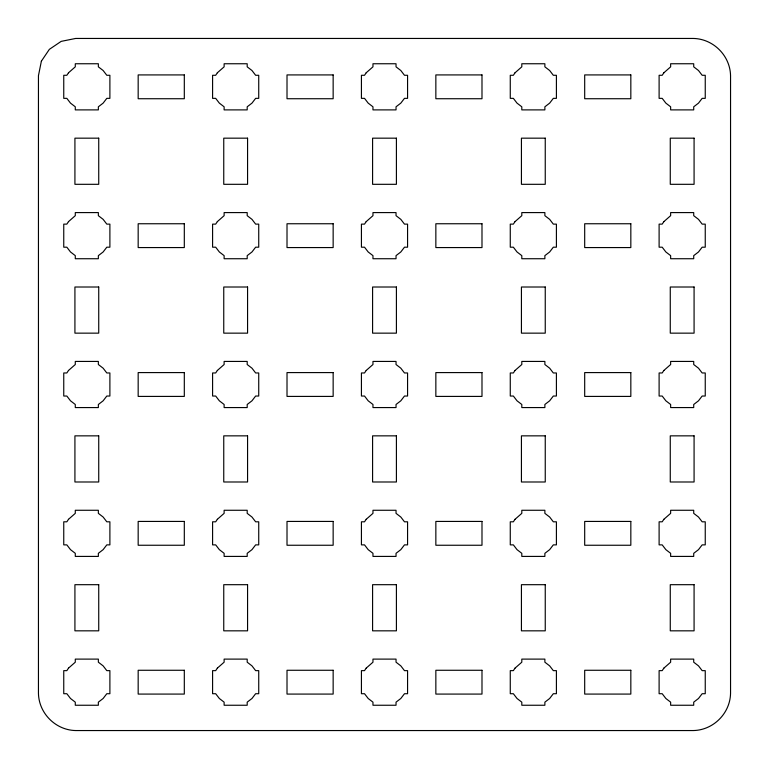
<?xml version="1.0" encoding="UTF-8"?>
<svg xmlns="http://www.w3.org/2000/svg" width="769" height="769" viewBox="0 0 769 769"><rect width="100%" height="100%" fill="white"/><g stroke="black" fill="none" stroke-linecap="round" stroke-linejoin="round"><path stroke-width="1.15" d="M41.372 61.174L38.45 75.66L38.45 693.34C38.844 713.353 55.647 730.156 75.66 730.55L693.34 730.55C713.353 730.156 730.156 713.353 730.55 693.34L730.55 75.66C730.156 55.647 713.353 38.844 693.34 38.45L75.66 38.45L61.174 41.372L49.351 49.351L41.372 61.174M68.518 72.776L66.836 75.285L63.75 75.285L63.75 98.355L66.836 98.355L70.508 103.133L75.285 106.804L75.285 109.89L98.355 109.89L98.355 106.804L103.133 103.133L106.804 98.355L109.89 98.355L109.89 75.285L106.804 75.285L103.133 70.508L98.355 66.836L98.355 63.75L75.285 63.75L75.285 66.836L68.518 72.776M68.518 221.616L66.836 224.125L63.75 224.125L63.75 247.195L66.836 247.195L70.508 251.972L75.285 255.644L75.285 258.73L98.355 258.73L98.355 255.644L103.133 251.972L106.804 247.195L109.89 247.195L109.89 224.125L106.804 224.125L103.133 219.348L98.355 215.676L98.355 212.59L75.285 212.59L75.285 215.676L68.518 221.616M217.358 72.776L215.676 75.285L212.59 75.285L212.59 98.355L215.676 98.355L219.348 103.133L224.125 106.804L224.125 109.89L247.195 109.89L247.195 106.804L251.972 103.133L255.644 98.355L258.73 98.355L258.73 75.285L255.644 75.285L251.972 70.508L247.195 66.836L247.195 63.75L224.125 63.75L224.125 66.836L217.358 72.776M68.518 370.456L66.836 372.965L63.75 372.965L63.75 396.035L66.836 396.035L70.508 400.812L75.285 404.484L75.285 407.57L98.355 407.57L98.355 404.484L103.133 400.812L106.804 396.035L109.89 396.035L109.89 372.965L106.804 372.965L103.133 368.188L98.355 364.516L98.355 361.43L75.285 361.43L75.285 364.516L68.518 370.456M217.358 221.616L215.676 224.125L212.59 224.125L212.59 247.195L215.676 247.195L219.348 251.972L224.125 255.644L224.125 258.73L247.195 258.73L247.195 255.644L251.972 251.972L255.644 247.195L258.73 247.195L258.73 224.125L255.644 224.125L251.972 219.348L247.195 215.676L247.195 212.59L224.125 212.59L224.125 215.676L217.358 221.616M366.198 72.776L364.516 75.285L361.43 75.285L361.43 98.355L364.516 98.355L368.188 103.133L372.965 106.804L372.965 109.89L396.035 109.89L396.035 106.804L400.812 103.133L404.484 98.355L407.57 98.355L407.57 75.285L404.484 75.285L400.812 70.508L396.035 66.836L396.035 63.75L372.965 63.75L372.965 66.836L366.198 72.776M68.518 519.296L66.836 521.805L63.75 521.805L63.75 544.875L66.836 544.875L70.508 549.652L75.285 553.324L75.285 556.41L98.355 556.41L98.355 553.324L103.133 549.652L106.804 544.875L109.89 544.875L109.89 521.805L106.804 521.805L103.133 517.028L98.355 513.356L98.355 510.27L75.285 510.27L75.285 513.356L68.518 519.296M217.358 370.456L215.676 372.965L212.59 372.965L212.59 396.035L215.676 396.035L219.348 400.812L224.125 404.484L224.125 407.57L247.195 407.57L247.195 404.484L251.972 400.812L255.644 396.035L258.73 396.035L258.73 372.965L255.644 372.965L251.972 368.188L247.195 364.516L247.195 361.43L224.125 361.43L224.125 364.516L217.358 370.456M366.198 221.616L364.516 224.125L361.43 224.125L361.43 247.195L364.516 247.195L368.188 251.972L372.965 255.644L372.965 258.73L396.035 258.73L396.035 255.644L400.812 251.972L404.484 247.195L407.57 247.195L407.57 224.125L404.484 224.125L400.812 219.348L396.035 215.676L396.035 212.59L372.965 212.59L372.965 215.676L366.198 221.616M68.518 668.126L66.836 670.645L63.75 670.645L63.75 693.715L66.836 693.715L70.508 698.492L75.285 702.164L75.285 705.25L98.355 705.25L98.355 702.164L103.133 698.492L106.804 693.715L109.89 693.715L109.89 670.645L106.804 670.645L103.133 665.867L98.355 662.196L98.355 659.11L75.285 659.11L75.285 662.196L68.518 668.126M515.038 72.776L513.356 75.285L510.27 75.285L510.27 98.355L513.356 98.355L517.028 103.133L521.805 106.804L521.805 109.89L544.875 109.89L544.875 106.804L549.652 103.133L553.324 98.355L556.41 98.355L556.41 75.285L553.324 75.285L549.652 70.508L544.875 66.836L544.875 63.75L521.805 63.75L521.805 66.836L515.038 72.776M217.358 519.296L215.676 521.805L212.59 521.805L212.59 544.875L215.676 544.875L219.348 549.652L224.125 553.324L224.125 556.41L247.195 556.41L247.195 553.324L251.972 549.652L255.644 544.875L258.73 544.875L258.73 521.805L255.644 521.805L251.972 517.028L247.195 513.356L247.195 510.27L224.125 510.27L224.125 513.356L217.358 519.296M366.198 370.456L364.516 372.965L361.43 372.965L361.43 396.035L364.516 396.035L368.188 400.812L372.965 404.484L372.965 407.57L396.035 407.57L396.035 404.484L400.812 400.812L404.484 396.035L407.57 396.035L407.57 372.965L404.484 372.965L400.812 368.188L396.035 364.516L396.035 361.43L372.965 361.43L372.965 364.516L366.198 370.456M515.038 221.616L513.356 224.125L510.27 224.125L510.27 247.195L513.356 247.195L517.028 251.972L521.805 255.644L521.805 258.73L544.875 258.73L544.875 255.644L549.652 251.972L553.324 247.195L556.41 247.195L556.41 224.125L553.324 224.125L549.652 219.348L544.875 215.676L544.875 212.59L521.805 212.59L521.805 215.676L515.038 221.616M217.358 668.126L215.676 670.645L212.59 670.645L212.59 693.715L215.676 693.715L219.348 698.492L224.125 702.164L224.125 705.25L247.195 705.25L247.195 702.164L251.972 698.492L255.644 693.715L258.73 693.715L258.73 670.645L255.644 670.645L251.972 665.867L247.195 662.196L247.195 659.11L224.125 659.11L224.125 662.196L217.358 668.126M663.878 72.776L662.196 75.285L659.11 75.285L659.11 98.355L662.196 98.355L665.867 103.133L670.645 106.804L670.645 109.89L693.715 109.89L693.715 106.804L698.492 103.133L702.164 98.355L705.25 98.355L705.25 75.285L702.164 75.285L698.492 70.508L693.715 66.836L693.715 63.75L670.645 63.75L670.645 66.836L663.878 72.776M366.198 519.296L364.516 521.805L361.43 521.805L361.43 544.875L364.516 544.875L368.188 549.652L372.965 553.324L372.965 556.41L396.035 556.41L396.035 553.324L400.812 549.652L404.484 544.875L407.57 544.875L407.57 521.805L404.484 521.805L400.812 517.028L396.035 513.356L396.035 510.27L372.965 510.27L372.965 513.356L366.198 519.296M515.038 370.456L513.356 372.965L510.27 372.965L510.27 396.035L513.356 396.035L517.028 400.812L521.805 404.484L521.805 407.57L544.875 407.57L544.875 404.484L549.652 400.812L553.324 396.035L556.41 396.035L556.41 372.965L553.324 372.965L549.652 368.188L544.875 364.516L544.875 361.43L521.805 361.43L521.805 364.516L515.038 370.456M663.878 221.616L662.196 224.125L659.11 224.125L659.11 247.195L662.196 247.195L665.867 251.972L670.645 255.644L670.645 258.73L693.715 258.73L693.715 255.644L698.492 251.972L702.164 247.195L705.25 247.195L705.25 224.125L702.164 224.125L698.492 219.348L693.715 215.676L693.715 212.59L670.645 212.59L670.645 215.676L663.878 221.616M366.198 668.126L364.516 670.645L361.43 670.645L361.43 693.715L364.516 693.715L368.188 698.492L372.965 702.164L372.965 705.25L396.035 705.25L396.035 702.164L400.812 698.492L404.484 693.715L407.57 693.715L407.57 670.645L404.484 670.645L400.812 665.867L396.035 662.196L396.035 659.11L372.965 659.11L372.965 662.196L366.198 668.126M515.038 519.296L513.356 521.805L510.27 521.805L510.27 544.875L513.356 544.875L517.028 549.652L521.805 553.324L521.805 556.41L544.875 556.41L544.875 553.324L549.652 549.652L553.324 544.875L556.41 544.875L556.41 521.805L553.324 521.805L549.652 517.028L544.875 513.356L544.875 510.27L521.805 510.27L521.805 513.356L515.038 519.296M663.878 370.456L662.196 372.965L659.11 372.965L659.11 396.035L662.196 396.035L665.867 400.812L670.645 404.484L670.645 407.57L693.715 407.57L693.715 404.484L698.492 400.812L702.164 396.035L705.25 396.035L705.25 372.965L702.164 372.965L698.492 368.188L693.715 364.516L693.715 361.43L670.645 361.43L670.645 364.516L663.878 370.456M515.038 668.126L513.356 670.645L510.27 670.645L510.27 693.715L513.356 693.715L517.028 698.492L521.805 702.164L521.805 705.25L544.875 705.25L544.875 702.164L549.652 698.492L553.324 693.715L556.41 693.715L556.41 670.645L553.324 670.645L549.652 665.867L544.875 662.196L544.875 659.11L521.805 659.11L521.805 662.196L515.038 668.126M663.878 519.296L662.196 521.805L659.11 521.805L659.11 544.875L662.196 544.875L665.867 549.652L670.645 553.324L670.645 556.41L693.715 556.41L693.715 553.324L698.492 549.652L702.164 544.875L705.25 544.875L705.25 521.805L702.164 521.805L698.492 517.028L693.715 513.356L693.715 510.27L670.645 510.27L670.645 513.356L663.878 519.296M663.878 668.126L662.196 670.645L659.11 670.645L659.11 693.715L662.196 693.715L665.867 698.492L670.645 702.164L670.645 705.25L693.715 705.25L693.715 702.164L698.492 698.492L702.164 693.715L705.25 693.715L705.25 670.645L702.164 670.645L698.492 665.867L693.715 662.196L693.715 659.11L670.645 659.11L670.645 662.196L663.878 668.126M184.31 74.92L138.17 74.92L138.17 98.73L184.31 98.73L184.31 74.92M333.15 74.92L287.01 74.92L287.01 98.73L333.15 98.73L333.15 74.92M481.99 74.92L435.85 74.92L435.85 98.73L481.99 98.73L481.99 74.92M630.83 74.92L584.69 74.92L584.69 98.73L630.83 98.73L630.83 74.92M98.73 138.17L74.92 138.17L74.92 184.31L98.73 184.31L98.73 138.17M247.57 138.17L223.75 138.17L223.75 184.31L247.57 184.31L247.57 138.17M396.41 138.17L372.59 138.17L372.59 184.31L396.41 184.31L396.41 138.17M545.25 138.17L521.43 138.17L521.43 184.31L545.25 184.31L545.25 138.17M694.08 138.17L670.27 138.17L670.27 184.31L694.08 184.31L694.08 138.17M184.31 223.75L138.17 223.75L138.17 247.57L184.31 247.57L184.31 223.75M333.15 223.75L287.01 223.75L287.01 247.57L333.15 247.57L333.15 223.75M481.99 223.75L435.85 223.75L435.85 247.57L481.99 247.57L481.99 223.75M630.83 223.75L584.69 223.75L584.69 247.57L630.83 247.57L630.83 223.75M98.73 287.01L74.92 287.01L74.92 333.15L98.73 333.15L98.73 287.01M247.57 287.01L223.75 287.01L223.75 333.15L247.57 333.15L247.57 287.01M396.41 287.01L372.59 287.01L372.59 333.15L396.41 333.15L396.41 287.01M545.25 287.01L521.43 287.01L521.43 333.15L545.25 333.15L545.25 287.01M694.08 287.01L670.27 287.01L670.27 333.15L694.08 333.15L694.08 287.01M184.31 372.59L138.17 372.59L138.17 396.41L184.31 396.41L184.31 372.59M333.15 372.59L287.01 372.59L287.01 396.41L333.15 396.41L333.15 372.59M481.99 372.59L435.85 372.59L435.85 396.41L481.99 396.41L481.99 372.59M630.83 372.59L584.69 372.59L584.69 396.41L630.83 396.41L630.83 372.59M98.73 435.85L74.92 435.85L74.92 481.99L98.73 481.99L98.73 435.85M247.57 435.85L223.75 435.85L223.75 481.99L247.57 481.99L247.57 435.85M396.41 435.85L372.59 435.85L372.59 481.99L396.41 481.99L396.41 435.85M545.25 435.85L521.43 435.85L521.43 481.99L545.25 481.99L545.25 435.85M694.08 435.85L670.27 435.85L670.27 481.99L694.08 481.99L694.08 435.85M184.31 521.43L138.17 521.43L138.17 545.25L184.31 545.25L184.31 521.43M333.15 521.43L287.01 521.43L287.01 545.25L333.15 545.25L333.15 521.43M481.99 521.43L435.85 521.43L435.85 545.25L481.99 545.25L481.99 521.43M630.83 521.43L584.69 521.43L584.69 545.25L630.83 545.25L630.83 521.43M98.73 584.69L74.92 584.69L74.92 630.83L98.73 630.83L98.73 584.69M247.57 584.69L223.75 584.69L223.75 630.83L247.57 630.83L247.57 584.69M396.41 584.69L372.59 584.69L372.59 630.83L396.41 630.83L396.41 584.69M545.25 584.69L521.43 584.69L521.43 630.83L545.25 630.83L545.25 584.69M694.08 584.69L670.27 584.69L670.27 630.83L694.08 630.83L694.08 584.69M184.31 670.27L138.17 670.27L138.17 694.08L184.31 694.08L184.31 670.27M333.15 670.27L287.01 670.27L287.01 694.08L333.15 694.08L333.15 670.27M481.99 670.27L435.85 670.27L435.85 694.08L481.99 694.08L481.99 670.27M630.83 670.27L584.69 670.27L584.69 694.08L630.83 694.08L630.83 670.27"/></g></svg>
